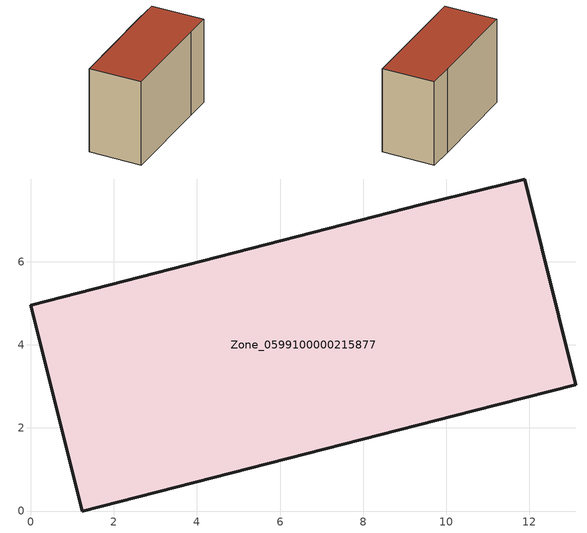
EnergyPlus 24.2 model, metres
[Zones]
Zone_0599100000215877
 floor ground (C_G): 10.66,2.42 1.24,0 0,4.95 9.42,7.38 11.89,7.99 13.12,3.04 z0
 wall outside (C_F): 9.42,7.38 0,4.95 1.24,0 10.66,2.42 13.12,3.04 11.89,7.99 9.42,7.38 z0:8.39
 roof outside (C_R): 10.66,2.42 13.12,3.04 11.89,7.99 9.42,7.38 0,4.95 1.24,0 z8.39
[BUILDING]
Pand.0599100000215877: North Axis=0; Terrain=City; Loads Convergence Tolerance Value=0.04; Temperature Convergence Tolerance Value=0.4; Solar Distribution=FullExterior; Maximum Number of Warmup Days=25; Minimum Number of Warmup Days=1
[Site:Location]
Rotterdam.The.Hague.AP_ZH_NLD Design_Conditions: Latitude=51.96; Longitude=4.45; Time Zone=1; Elevation=-4.5
[SITE:GROUNDTEMPERATURE:BUILDINGSURFACE]
18, 18, 18, 18, 18, 18, 18, 18, 18, 18, 18, 18
[MATERIAL] Thermal Absorptance=0.9; Solar Absorptance=0.7; Visible Absorptance=0.7
Name | Roughness | Thickness | Conductivity | Density | Specific Heat
G.TI.1975-1991 | MediumSmooth | 0.15 | 0.288461 | 540 | 1210
F.TI.1975-1991 | Rough | 0.3 | 0.230769 | 1920 | 840
R.TI.1975-1991 | MediumRough | 0.2 | 0.153846 | 1500 | 1000
[CONSTRUCTION]
C_G: G.TI.1975-1991
C_F: F.TI.1975-1991
C_R: R.TI.1975-1991
[ZONE]
Zone_0599100000215877: Type=1; Multiplier=1; Ceiling Height=Autocalculate; Volume=Autocalculate; Floor Area=autocalculate; Part of Total Floor Area=Yes
[ZONEINFILTRATION:DESIGNFLOWRATE]
Infil_Zone_0599100000215877: Zone or ZoneList or Space or SpaceList=Zone_0599100000215877; Schedule=AlwaysOn; Design Flow Rate Calculation Method=Flow/Area; Flow Rate per Floor Area=0.003; Constant Term Coefficient=1; Temperature Term Coefficient=0; Velocity Term Coefficient=0; Velocity Squared Term Coefficient=0
[HVACTEMPLATE:ZONE:IDEALLOADSAIRSYSTEM]
Zone_0599100000215877: Maximum Heating Supply Air Temperature=50; Minimum Cooling Supply Air Temperature=13; Maximum Heating Supply Air Humidity Ratio=0.0156; Minimum Cooling Supply Air Humidity Ratio=0.0077; Heating Limit=NoLimit; Cooling Limit=NoLimit; Dehumidification Control Type=ConstantSensibleHeatRatio; Cooling Sensible Heat Ratio=0.7; Dehumidification Setpoint=60; Humidification Control Type=None; Humidification Setpoint=30; Outdoor Air Method=None; Outdoor Air Flow Rate per Person=0.00944; Outdoor Air Flow Rate per Zone Floor Area=0; Outdoor Air Flow Rate per Zone=0; Demand Controlled Ventilation Type=None; Outdoor Air Economizer Type=NoEconomizer; Heat Recovery Type=None; Sensible Heat Recovery Effectiveness=0.7; Latent Heat Recovery Effectiveness=0.65
[ZONECONTROL:THERMOSTAT]
ThermostatControl_Zone_0599100000215877: Zone or ZoneList=Zone_0599100000215877; Control Type Schedule=DualSetpointControlType; Control 1=Thermostat_Zone_0599100000215877; Temperature Difference Between Cutout And Setpoint=0
[THERMOSTATSETPOINT:DUALSETPOINT]
Thermostat_Zone_0599100000215877: Heating Setpoint Temperature Schedule=HeatingSetpoint_Zone_0599100000215877; Cooling Setpoint Temperature Schedule=CoolingSetpoint_Zone_0599100000215877
[SCHEDULE:COMPACT]
HeatingSetpoint_Zone_0599100000215877: Through: 12/31, For: AllDays, Until: 24:00, 21
CoolingSetpoint_Zone_0599100000215877: Through: 12/31, For: AllDays, Until: 24:00, 24
DualSetpointControlType: Through: 12/31, For: AllDays, Until: 24:00, 4
AlwaysOn: Through: 12/31, For: AllDays, Until: 24:00, 1
